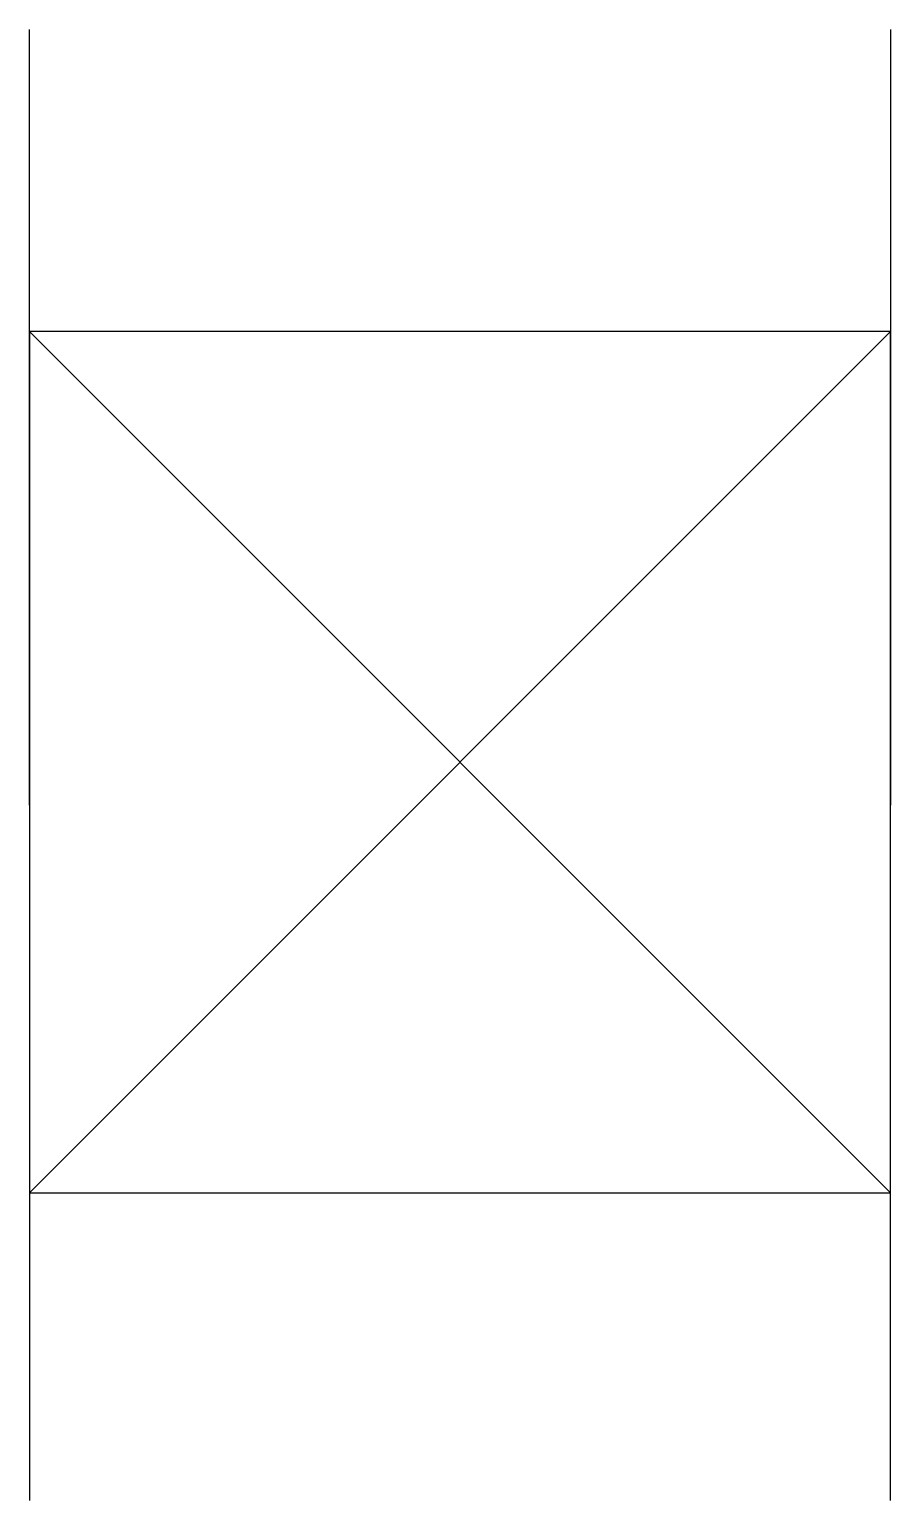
# Model space of a CAD drawing. Header units: millimetres. Extents: x -15 to 15, y -25.7 to 25.5.
import ezdxf

# ---------------------------------------------------------------- set-up
doc = ezdxf.new("R2010")
doc.units = ezdxf.units.MM
doc.layers.get('0').update_dxf_attribs({"linetype": 'CONTINUOUS'})

msp = doc.modelspace()

# ---------------------------------------------------------------- linework, layer by layer
for p, q in [((-15, -1.505), (-15, 25.524)), ((15, 25.524), (15, -1.505)), ((15, 15), (-15, 15)), ((-15, 15), (-15, -15)), ((15, 15), (-15, -15)), ((-15, 15), (15, -15)), ((15, -15), (15, 15)), ((-15, 12.969), (-15, -25.724)), ((15, -25.724), (15, 12.969)), ((-15, -15), (15, -15))]:
    msp.add_line(p, q)

doc.saveas('drawing.dxf')
